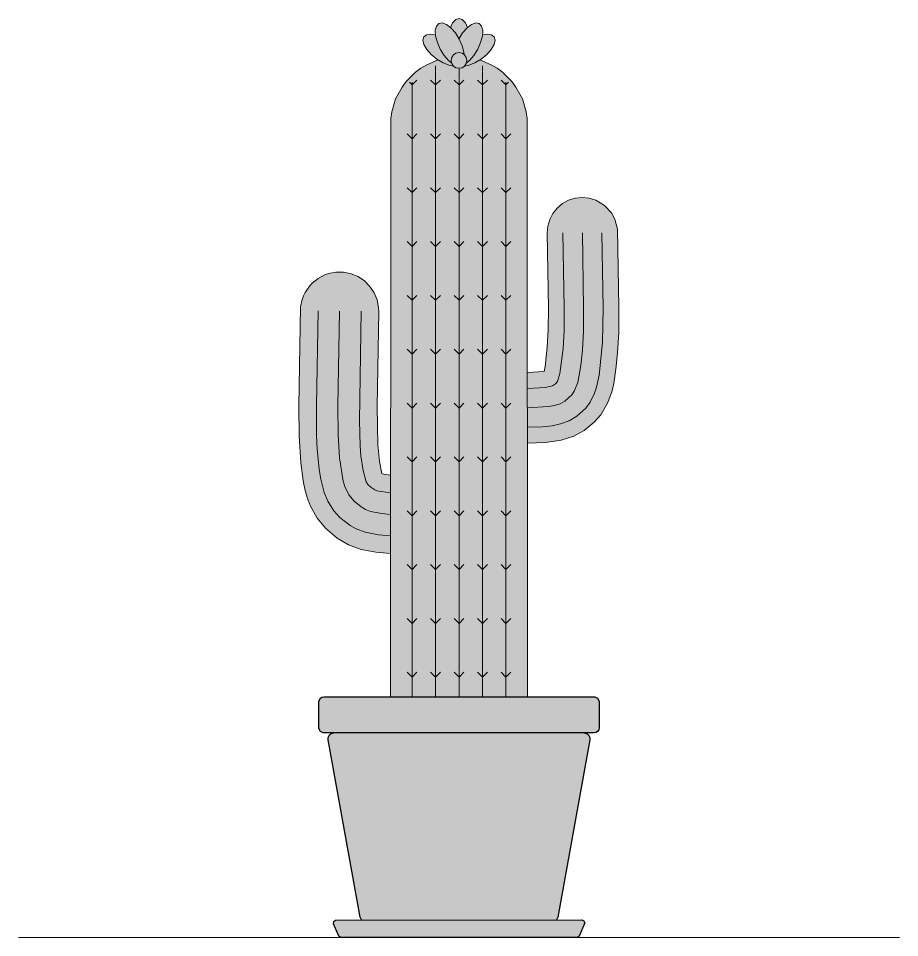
# Model space of a CAD drawing. Header units: metres. Extents: x 0 to 8.79, y -6.64 to 2.65.
# Drawn here: x 4.1 to 5, y -4.968 to -4.029 of the extents above; entities that cross this region are included whole.
import ezdxf

# ---------------------------------------------------------------- set-up
doc = ezdxf.new("R2010")
doc.units = ezdxf.units.M
for name, color, linetype, lineweight, true_color in [('VEG-FLOR', 243, 'Continuous', 13, 0xb0486e), ('VEG-HOJAS', 117, 'Continuous', 18, 0x2e5e38), ('VEG-MACETA', 25, 'Continuous', 25, 0x745440), ('VEG-NERVIOS', 115, 'Continuous', 9, 0x528c5c), ('VEG-TEXTO', 47, 'Continuous', 18, 0x464646)]:
    doc.layers.add(name, color=color, linetype=linetype, lineweight=lineweight, true_color=true_color)
doc.layers.add('VEG-RELLENO', color=253, linetype='Continuous', true_color=0x96c896)

# ---------------------------------------------------------------- blocks, each defined once
blk = doc.blocks.new('VEG_Cactus_ALZADO')
at = {"layer": 'VEG-RELLENO', "true_color": 0xe595ad}
h = blk.add_hatch(color=241, dxfattribs=at)
h.dxf.hatch_style = 1
h.paths.add_polyline_path([(-0.0171, 0.9344), (-0.0128, 0.9328), (-0.0082, 0.9293), (-0.0036, 0.9241), (0.0003, 0.9178), (0.0033, 0.911), (0.0051, 0.9044), (0.0052, 0.9019), (0.0031, 0.9034), (0, 0.904), (-0.0031, 0.9034), (-0.0057, 0.9017), (-0.0074, 0.8991), (-0.008, 0.896), (-0.0075, 0.8937), (-0.0106, 0.896), (-0.0151, 0.9012), (-0.0191, 0.9075), (-0.0221, 0.9143), (-0.0239, 0.9209), (-0.0242, 0.9268), (-0.0231, 0.9312), (-0.0207, 0.9338)])
at = {"layer": 'VEG-RELLENO', "true_color": 0xf5a3bc}
h = blk.add_hatch(color=231, dxfattribs=at)
h.dxf.hatch_style = 1
h.paths.add_polyline_path([(0.0034, 0.9378), (0.0065, 0.9344), (0.0086, 0.9297), (0.0036, 0.9241), (0, 0.9183), (-0.0036, 0.9241), (-0.0086, 0.9297), (-0.0065, 0.9344), (-0.0034, 0.9378), (0, 0.939)])
at = {"layer": 'VEG-RELLENO', "true_color": 0xe595ad}
h = blk.add_hatch(color=241, dxfattribs=at)
h.dxf.hatch_style = 1
h.paths.add_polyline_path([(0.0231, 0.9312), (0.0242, 0.9268), (0.0239, 0.9209), (0.0221, 0.9143), (0.0191, 0.9075), (0.0151, 0.9012), (0.0106, 0.896), (0.0075, 0.8937), (0.008, 0.896), (0.0074, 0.8991), (0.0052, 0.9019), (0.0051, 0.9044), (0.0033, 0.911), (0, 0.9183), (0.0036, 0.9241), (0.0082, 0.9293), (0.0128, 0.9328), (0.0171, 0.9344), (0.0207, 0.9338)])
at = {"layer": 'VEG-RELLENO', "true_color": 0xf5a3bc}
h = blk.add_hatch(color=231, dxfattribs=at)
h.dxf.hatch_style = 1
h.paths.add_polyline_path([(-0.0331, 0.9223), (-0.0286, 0.9229), (-0.0239, 0.9221), (-0.0221, 0.9143), (-0.0191, 0.9075), (-0.0151, 0.9012), (-0.0106, 0.896), (-0.0075, 0.8937), (-0.0056, 0.8903), (-0.0099, 0.8911), (-0.0163, 0.8936), (-0.0227, 0.8975), (-0.0285, 0.9022), (-0.033, 0.9073), (-0.036, 0.9123), (-0.037, 0.9168), (-0.036, 0.9202)])
h = blk.add_hatch(color=231, dxfattribs=at)
h.dxf.hatch_style = 1
h.paths.add_polyline_path([(0.037, 0.9168), (0.036, 0.9123), (0.033, 0.9073), (0.0285, 0.9022), (0.0227, 0.8975), (0.0163, 0.8936), (0.0099, 0.8911), (0.0056, 0.8903), (0.0075, 0.8937), (0.0106, 0.896), (0.0151, 0.9012), (0.0191, 0.9075), (0.0221, 0.9143), (0.0239, 0.9221), (0.0286, 0.9229), (0.0331, 0.9223), (0.036, 0.9202)])
at = {"layer": 'VEG-RELLENO', "true_color": 0xfad466}
h = blk.add_hatch(color=41, dxfattribs=at)
h.dxf.hatch_style = 1
h.paths.add_polyline_path([(0.0074, 0.8929), (0.0057, 0.8903), (0.0031, 0.8886), (0, 0.888), (-0.0031, 0.8886), (-0.0057, 0.8903), (-0.0074, 0.8929), (-0.008, 0.896), (-0.0074, 0.8991), (-0.0057, 0.9017), (-0.0031, 0.9034), (0, 0.904), (0.0031, 0.9034), (0.0057, 0.9017), (0.0074, 0.8991), (0.008, 0.896)])
at = {"layer": 'VEG-RELLENO', "true_color": 0x70aa68}
h = blk.add_hatch(color=83, dxfattribs=at)
h.dxf.hatch_style = 1
h.paths.add_polyline_path([(-0.0687, 0.8437), (-0.0647, 0.8568), (-0.0617, 0.863), (-0.0541, 0.8744), (-0.0444, 0.8841), (-0.0389, 0.8882), (-0.033, 0.8917), (-0.0213, 0.8966), (-0.0163, 0.8936), (-0.0099, 0.8911), (-0.0056, 0.8903), (-0.0031, 0.8886), (0, 0.888), (0.0031, 0.8886), (0.0056, 0.8903), (0.0099, 0.8911), (0.0163, 0.8936), (0.0213, 0.8966), (0.033, 0.8917), (0.0444, 0.8841), (0.0541, 0.8744), (0.0582, 0.8689), (0.0647, 0.8568), (0.0687, 0.8437), (0.07, 0.83), (0.07, 0.246), (-0.07, 0.246), (-0.07, 0.83)])
at = {"layer": 'VEG-RELLENO', "true_color": 0x679c60}
h = blk.add_hatch(color=83, dxfattribs=at)
h.dxf.hatch_style = 1
h.paths.add_polyline_path([(0.07, 0.5771), (0.0869, 0.5782), (0.0894, 0.5957), (0.0908, 0.6114), (0.0913, 0.6312), (0.09, 0.7198), (0.0906, 0.7268), (0.0927, 0.7336), (0.0959, 0.7398), (0.1004, 0.7453), (0.1058, 0.7498), (0.112, 0.7532), (0.1187, 0.7553), (0.1258, 0.756), (0.1328, 0.7554), (0.1396, 0.7533), (0.1487, 0.748), (0.1558, 0.7402), (0.1592, 0.734), (0.1618, 0.7238), (0.1633, 0.6432), (0.1627, 0.6078), (0.159, 0.5719), (0.1563, 0.5586), (0.1537, 0.5507), (0.15, 0.5424), (0.1431, 0.5319), (0.1343, 0.523), (0.1251, 0.5163), (0.1174, 0.5123), (0.1044, 0.5082), (0.0882, 0.5058), (0.07, 0.5051)])
h = blk.add_hatch(color=83, dxfattribs=at)
h.dxf.hatch_style = 1
h.paths.add_polyline_path([(-0.0786, 0.4739), (-0.07, 0.4725), (-0.07, 0.3923), (-0.0849, 0.3936), (-0.0999, 0.3966), (-0.1128, 0.4013), (-0.1243, 0.4082), (-0.1363, 0.4184), (-0.1448, 0.4286), (-0.1519, 0.4414), (-0.155, 0.4497), (-0.1573, 0.458), (-0.1591, 0.4667), (-0.1617, 0.4851), (-0.1634, 0.513), (-0.1636, 0.5433), (-0.1618, 0.6442), (-0.1602, 0.6519), (-0.1589, 0.6555), (-0.1572, 0.6591), (-0.1528, 0.6656), (-0.1501, 0.6685), (-0.144, 0.6734), (-0.1371, 0.6771), (-0.1334, 0.6784), (-0.1257, 0.6798), (-0.1178, 0.6798), (-0.1101, 0.6782), (-0.1029, 0.6752), (-0.0964, 0.6708), (-0.0909, 0.6652), (-0.0866, 0.6586), (-0.0836, 0.6514), (-0.0822, 0.6437), (-0.082, 0.6397), (-0.0836, 0.5425), (-0.0834, 0.5147), (-0.0822, 0.4941), (-0.0803, 0.4803)])
at = {"layer": 'VEG-RELLENO', "true_color": 0xd0845f}
h = blk.add_hatch(color=33, dxfattribs=at)
h.dxf.hatch_style = 1
h.paths.add_polyline_path([(0.1431, 0.2137), (0.1416, 0.2107), (0.14, 0.2096), (0.1381, 0.2092), (-0.1386, 0.2092), (-0.1416, 0.2107), (-0.1431, 0.2137), (-0.1431, 0.2415), (-0.1416, 0.2445), (-0.14, 0.2456), (-0.1381, 0.246), (0.1386, 0.246), (0.1416, 0.2445), (0.1431, 0.2415)])
at = {"layer": 'VEG-RELLENO', "true_color": 0xe08e66}
h = blk.add_hatch(color=11, dxfattribs=at)
h.dxf.hatch_style = 1
h.paths.add_polyline_path([(-0.0997, 0.0182), (-0.1009, 0.0209), (-0.1337, 0.2021), (-0.1335, 0.205), (-0.1316, 0.2079), (-0.1278, 0.2092), (0.1278, 0.2092), (0.1306, 0.2085), (0.1324, 0.207), (0.1337, 0.2044), (0.1337, 0.2021), (0.1009, 0.0209), (0.0995, 0.018)])
at = {"layer": 'VEG-RELLENO', "true_color": 0xce835e}
h = blk.add_hatch(color=33, dxfattribs=at)
h.dxf.hatch_style = 1
h.paths.add_polyline_path([(0.1203, 0), (-0.1214, 0.0003), (-0.1227, 0.0015), (-0.1282, 0.0141), (-0.128, 0.0164), (-0.1263, 0.0179), (0.1254, 0.018), (0.1275, 0.0171), (0.1284, 0.0152), (0.1227, 0.0015)])
at = {"layer": 'VEG-FLOR'}
for points in [[(-0.0075, 0.8937), (-0.0106, 0.896), (-0.0151, 0.9012), (-0.0191, 0.9075), (-0.0221, 0.9143), (-0.0239, 0.9209), (-0.0242, 0.9268), (-0.0231, 0.9312), (-0.0207, 0.9338), (-0.0171, 0.9344), (-0.0128, 0.9328), (-0.0082, 0.9293), (-0.0036, 0.9241), (0.0003, 0.9178), (0.0033, 0.911), (0.0051, 0.9044), (0.0052, 0.9019)], [(-0.0086, 0.9297), (-0.0065, 0.9344), (-0.0034, 0.9378), (0, 0.939), (0.0034, 0.9378), (0.0065, 0.9344), (0.0086, 0.9297)], [(0, 0.9183), (0.0036, 0.9241), (0.0082, 0.9293), (0.0128, 0.9328), (0.0171, 0.9344), (0.0207, 0.9338), (0.0231, 0.9312), (0.0242, 0.9268), (0.0239, 0.9209), (0.0221, 0.9143), (0.0191, 0.9075), (0.0151, 0.9012), (0.0106, 0.896), (0.0075, 0.8937)], [(-0.0056, 0.8903), (-0.0099, 0.8911), (-0.0163, 0.8936), (-0.0227, 0.8975), (-0.0285, 0.9022), (-0.033, 0.9073), (-0.036, 0.9123), (-0.037, 0.9168), (-0.036, 0.9202), (-0.0331, 0.9223), (-0.0286, 0.9229), (-0.0239, 0.9221)], [(0.0239, 0.9221), (0.0286, 0.9229), (0.0331, 0.9223), (0.036, 0.9202), (0.037, 0.9168), (0.036, 0.9123), (0.033, 0.9073), (0.0285, 0.9022), (0.0227, 0.8975), (0.0163, 0.8936), (0.0099, 0.8911), (0.0056, 0.8903)]]:
    blk.add_lwpolyline(points, dxfattribs=at)
blk.add_lwpolyline([(0.008, 0.896), (0.0074, 0.8929), (0.0057, 0.8903), (0.0031, 0.8886), (0, 0.888), (-0.0031, 0.8886), (-0.0057, 0.8903), (-0.0074, 0.8929), (-0.008, 0.896), (-0.0074, 0.8991), (-0.0057, 0.9017), (-0.0031, 0.9034), (0, 0.904), (0.0031, 0.9034), (0.0057, 0.9017), (0.0074, 0.8991)], close=True, dxfattribs=at)
at = {"layer": 'VEG-HOJAS'}
for points in [[(-0.07, 0.246), (-0.0697, 0.8369), (-0.0687, 0.8437), (-0.0647, 0.8568), (-0.0582, 0.8689), (-0.0541, 0.8744), (-0.0444, 0.8841), (-0.0389, 0.8882), (-0.033, 0.8917), (-0.0213, 0.8966)], [(0.0213, 0.8966), (0.033, 0.8917), (0.0389, 0.8882), (0.0444, 0.8841), (0.0541, 0.8744), (0.0582, 0.8689), (0.0647, 0.8568), (0.0687, 0.8437), (0.0697, 0.8369), (0.07, 0.246)], [(0.07, 0.5771), (0.0869, 0.5782), (0.0879, 0.5834), (0.0901, 0.6033), (0.0912, 0.6207), (0.0913, 0.6428), (0.09, 0.7198), (0.0906, 0.7268), (0.0927, 0.7336), (0.0959, 0.7398), (0.1004, 0.7453), (0.1058, 0.7498), (0.112, 0.7532), (0.1187, 0.7553), (0.1258, 0.756), (0.1328, 0.7554), (0.1396, 0.7533), (0.1487, 0.748), (0.1558, 0.7402), (0.1592, 0.734), (0.1618, 0.7238), (0.1633, 0.6436), (0.1631, 0.6182), (0.1619, 0.5972), (0.1601, 0.5806), (0.158, 0.5661), (0.1563, 0.5586), (0.152, 0.5466), (0.1448, 0.5341), (0.1381, 0.5265), (0.1279, 0.518), (0.1174, 0.5123), (0.1044, 0.5082), (0.0882, 0.5058), (0.07, 0.5051)], [(-0.07, 0.3923), (-0.0849, 0.3936), (-0.0999, 0.3966), (-0.1128, 0.4013), (-0.1243, 0.4082), (-0.1363, 0.4184), (-0.1448, 0.4286), (-0.1519, 0.4414), (-0.155, 0.4497), (-0.1573, 0.458), (-0.1591, 0.4667), (-0.1617, 0.4851), (-0.1634, 0.513), (-0.1636, 0.5433), (-0.1618, 0.6442), (-0.1602, 0.6519), (-0.1589, 0.6555), (-0.1572, 0.6591), (-0.1528, 0.6656), (-0.1501, 0.6685), (-0.144, 0.6734), (-0.1371, 0.6771), (-0.1334, 0.6784), (-0.1257, 0.6798), (-0.1178, 0.6798), (-0.1101, 0.6782), (-0.1029, 0.6752), (-0.0964, 0.6708), (-0.0909, 0.6652), (-0.0866, 0.6586), (-0.0836, 0.6514), (-0.0822, 0.6437), (-0.082, 0.6397), (-0.0836, 0.5425), (-0.083, 0.5034), (-0.0812, 0.4864), (-0.0788, 0.4742), (-0.077, 0.4733), (-0.07, 0.4725)]]:
    blk.add_lwpolyline(points, dxfattribs=at)
at = {"layer": 'VEG-MACETA'}
for points in [[(0.1431, 0.2142), (0.1427, 0.2123), (0.1416, 0.2107), (0.14, 0.2096), (0.1381, 0.2092), (-0.1386, 0.2092), (-0.1416, 0.2107), (-0.1431, 0.2137), (-0.1431, 0.2415), (-0.1416, 0.2445), (-0.14, 0.2456), (-0.1381, 0.246), (0.1386, 0.246), (0.1416, 0.2445), (0.1431, 0.2415)], [(-0.1201, 0), (-0.1214, 0.0003), (-0.1227, 0.0015), (-0.1282, 0.0141), (-0.128, 0.0164), (-0.1263, 0.0179), (0.1254, 0.018), (0.1275, 0.0171), (0.1284, 0.0152), (0.1227, 0.0015), (0.1203, 0)]]:
    blk.add_lwpolyline(points, close=True, dxfattribs=at)
for points in [[(-0.0995, 0.018), (-0.1009, 0.0209), (-0.1337, 0.2021), (-0.1337, 0.2044), (-0.1324, 0.207), (-0.1306, 0.2085), (-0.1278, 0.2092)], [(0.1278, 0.2092), (0.1306, 0.2085), (0.1324, 0.207), (0.1337, 0.2044), (0.1337, 0.2021), (0.1009, 0.0209), (0.0995, 0.018)]]:
    blk.add_lwpolyline(points, dxfattribs=at)
at = {"layer": 'VEG-NERVIOS'}
for points in [[(-0.024, 0.246), (-0.024, 0.8904)], [(0, 0.246), (0, 0.888)], [(0.024, 0.246), (0.024, 0.8904)], [(-0.0507, 0.8737), (-0.048, 0.871), (-0.043, 0.876)], [(-0.048, 0.246), (-0.048, 0.8737)], [(-0.029, 0.876), (-0.024, 0.871), (-0.019, 0.876)], [(-0.005, 0.876), (0, 0.871), (0.005, 0.876)], [(0.019, 0.876), (0.024, 0.871), (0.029, 0.876)], [(0.043, 0.876), (0.048, 0.871), (0.0507, 0.8737)], [(0.048, 0.246), (0.048, 0.8737)], [(-0.053, 0.821), (-0.048, 0.816), (-0.043, 0.821)], [(-0.029, 0.821), (-0.024, 0.816), (-0.019, 0.821)], [(-0.005, 0.821), (0, 0.816), (0.005, 0.821)], [(0.019, 0.821), (0.024, 0.816), (0.029, 0.821)], [(0.043, 0.821), (0.048, 0.816), (0.053, 0.821)], [(-0.053, 0.766), (-0.048, 0.761), (-0.043, 0.766)], [(-0.029, 0.766), (-0.024, 0.761), (-0.019, 0.766)], [(-0.005, 0.766), (0, 0.761), (0.005, 0.766)], [(0.019, 0.766), (0.024, 0.761), (0.029, 0.766)], [(0.043, 0.766), (0.048, 0.761), (0.053, 0.766)], [(0.07, 0.5213), (0.0854, 0.5219), (0.095, 0.5229), (0.1037, 0.5248), (0.1126, 0.528), (0.1203, 0.5325), (0.1295, 0.5409), (0.134, 0.547), (0.1384, 0.556), (0.1405, 0.5624), (0.143, 0.5747), (0.1465, 0.6084), (0.1471, 0.6431), (0.1458, 0.7201)], [(0.07, 0.5411), (0.0913, 0.5424), (0.0976, 0.5436), (0.1032, 0.5454), (0.108, 0.548), (0.1151, 0.5545), (0.1176, 0.5582), (0.1212, 0.567), (0.1244, 0.5845), (0.126, 0.6), (0.1272, 0.6196), (0.1273, 0.6431), (0.126, 0.72)], [(0.07, 0.5609), (0.0883, 0.562), (0.0954, 0.5637), (0.0985, 0.5657), (0.1005, 0.5682), (0.1031, 0.5762), (0.1063, 0.6018), (0.1074, 0.6202), (0.1075, 0.6429), (0.1062, 0.7199)], [(-0.053, 0.711), (-0.048, 0.706), (-0.043, 0.711)], [(-0.029, 0.711), (-0.024, 0.706), (-0.019, 0.711)], [(-0.005, 0.711), (0, 0.706), (0.005, 0.711)], [(0.019, 0.711), (0.024, 0.706), (0.029, 0.711)], [(0.043, 0.711), (0.048, 0.706), (0.053, 0.711)], [(-0.053, 0.656), (-0.048, 0.651), (-0.043, 0.656)], [(-0.029, 0.656), (-0.024, 0.651), (-0.019, 0.656)], [(-0.005, 0.656), (0, 0.651), (0.005, 0.656)], [(0.019, 0.656), (0.024, 0.651), (0.029, 0.656)], [(0.043, 0.656), (0.048, 0.651), (0.053, 0.656)], [(-0.07, 0.4103), (-0.0821, 0.4114), (-0.0957, 0.4141), (-0.105, 0.4175), (-0.1111, 0.421), (-0.1216, 0.4292), (-0.1278, 0.4359), (-0.134, 0.4457), (-0.1377, 0.4547), (-0.1411, 0.4684), (-0.1427, 0.4781), (-0.1448, 0.4992), (-0.1454, 0.5127), (-0.1456, 0.5431), (-0.144, 0.6401)], [(-0.07, 0.4323), (-0.0787, 0.4331), (-0.0904, 0.4354), (-0.0955, 0.4374), (-0.1, 0.44), (-0.1072, 0.4458), (-0.1126, 0.4523), (-0.1166, 0.4609), (-0.1182, 0.4664), (-0.122, 0.49), (-0.1234, 0.5136), (-0.1236, 0.5428), (-0.122, 0.64)], [(-0.07, 0.4544), (-0.0839, 0.4565), (-0.086, 0.4573), (-0.0899, 0.46), (-0.0932, 0.463), (-0.0948, 0.4657), (-0.098, 0.477), (-0.1001, 0.4922), (-0.1009, 0.5023), (-0.1016, 0.5278), (-0.1, 0.6399)], [(-0.053, 0.601), (-0.048, 0.596), (-0.043, 0.601)], [(-0.029, 0.601), (-0.024, 0.596), (-0.019, 0.601)], [(-0.005, 0.601), (0, 0.596), (0.005, 0.601)], [(0.019, 0.601), (0.024, 0.596), (0.029, 0.601)], [(0.043, 0.601), (0.048, 0.596), (0.053, 0.601)], [(-0.053, 0.546), (-0.048, 0.541), (-0.043, 0.546)], [(-0.029, 0.546), (-0.024, 0.541), (-0.019, 0.546)], [(-0.005, 0.546), (0, 0.541), (0.005, 0.546)], [(0.019, 0.546), (0.024, 0.541), (0.029, 0.546)], [(0.043, 0.546), (0.048, 0.541), (0.053, 0.546)], [(-0.053, 0.491), (-0.048, 0.486), (-0.043, 0.491)], [(-0.029, 0.491), (-0.024, 0.486), (-0.019, 0.491)], [(-0.005, 0.491), (0, 0.486), (0.005, 0.491)], [(0.019, 0.491), (0.024, 0.486), (0.029, 0.491)], [(0.043, 0.491), (0.048, 0.486), (0.053, 0.491)], [(-0.053, 0.436), (-0.048, 0.431), (-0.043, 0.436)], [(-0.029, 0.436), (-0.024, 0.431), (-0.019, 0.436)], [(-0.005, 0.436), (0, 0.431), (0.005, 0.436)], [(0.019, 0.436), (0.024, 0.431), (0.029, 0.436)], [(0.043, 0.436), (0.048, 0.431), (0.053, 0.436)], [(-0.053, 0.381), (-0.048, 0.376), (-0.043, 0.381)], [(-0.029, 0.381), (-0.024, 0.376), (-0.019, 0.381)], [(-0.005, 0.381), (0, 0.376), (0.005, 0.381)], [(0.019, 0.381), (0.024, 0.376), (0.029, 0.381)], [(0.043, 0.381), (0.048, 0.376), (0.053, 0.381)], [(-0.053, 0.326), (-0.048, 0.321), (-0.043, 0.326)], [(-0.029, 0.326), (-0.024, 0.321), (-0.019, 0.326)], [(-0.005, 0.326), (0, 0.321), (0.005, 0.326)], [(0.019, 0.326), (0.024, 0.321), (0.029, 0.326)], [(0.043, 0.326), (0.048, 0.321), (0.053, 0.326)], [(-0.053, 0.271), (-0.048, 0.266), (-0.043, 0.271)], [(-0.029, 0.271), (-0.024, 0.266), (-0.019, 0.271)], [(-0.005, 0.271), (0, 0.266), (0.005, 0.271)], [(0.019, 0.271), (0.024, 0.266), (0.029, 0.271)], [(0.043, 0.271), (0.048, 0.266), (0.053, 0.271)]]:
    blk.add_lwpolyline(points, dxfattribs=at)

msp = doc.modelspace()

# ---------------------------------------------------------------- linework, layer by layer
at = {"layer": 'VEG-TEXTO'}
msp.add_line((4.1, -4.96846), (5, -4.96846), dxfattribs=at)

# ---------------------------------------------------------------- block references
msp.add_blockref('VEG_Cactus_ALZADO', (4.55, -4.96846))

doc.saveas('drawing.dxf')
